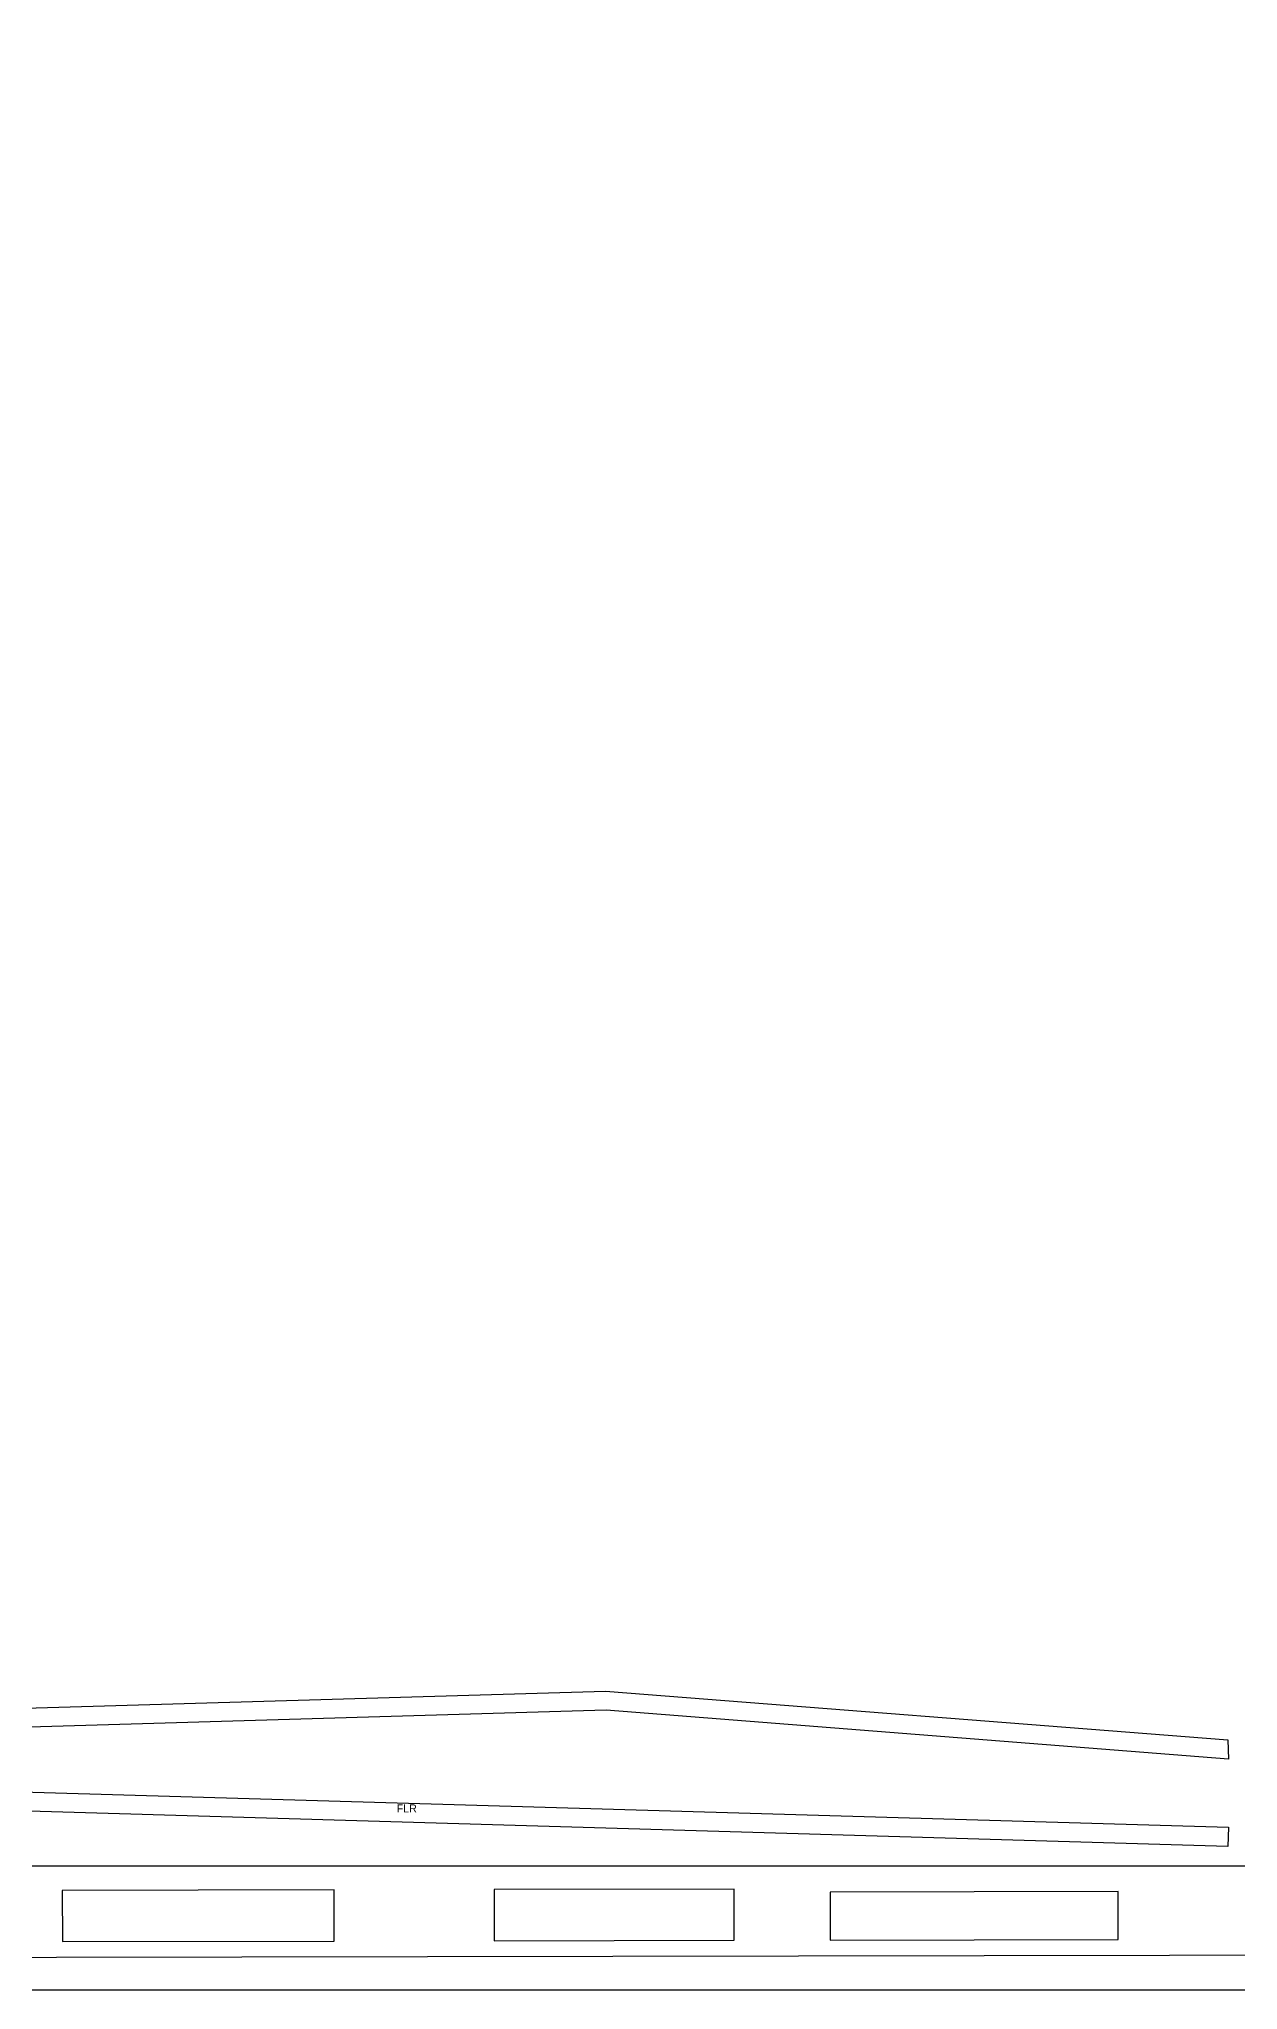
# Model space of a CAD drawing. Header units: millimetres. Extents: x 0 to 2438, y 0 to 1219.
# Drawn here: x 353 to 727, y 0 to 610 of the extents above; entities that cross this region are included whole.
import ezdxf

# ---------------------------------------------------------------- set-up
doc = ezdxf.new("R2010")
doc.units = ezdxf.units.MM
for name, color, linetype in [('CUT_AIRCRAFT', 7, 'Continuous'), ('LABEL_DO_NOT_CUT', 3, 'Continuous'), ('STOCK_DO_NOT_CUT', 8, 'Continuous')]:
    doc.layers.add(name, color=color, linetype=linetype)

msp = doc.modelspace()

# ---------------------------------------------------------------- linework, layer by layer
at = {"layer": 'CUT_AIRCRAFT'}
for points in [[(10.18, 72.12), (10, 78.12), (529.78, 93.41), (724.31, 78.12), (724.49, 72.12), (529.95, 87.41)], [(724.49, 50.83), (724.31, 44.84), (204.53, 60.12), (10, 44.84), (10.18, 50.83), (204.71, 66.12)], [(360, 31.12), (360.03, 15.12), (445.03, 15.28), (445, 31.28)], [(495, 31.37), (495.03, 15.37), (570.03, 15.52), (570, 31.52)], [(600, 30.58), (600.03, 15.58), (690.03, 15.75), (690, 30.75)]]:
    msp.add_lwpolyline(points, close=True, dxfattribs=at)
msp.add_lwpolyline([(880.04, 11.12), (300.04, 10), (300.03, 16), (10.03, 15.44), (10.01, 22.44), (16.01, 22.45), (16, 28.45), (10, 28.44), (10, 29.44), (214.98, 38.84), (734.98, 38.84)], dxfattribs=at)
at = {"layer": 'STOCK_DO_NOT_CUT'}
msp.add_lwpolyline([(0, 0), (2438.4, 0), (2438.4, 1219.2), (0, 1219.2)], close=True, dxfattribs=at)

# ---------------------------------------------------------------- texts
at = {"layer": 'LABEL_DO_NOT_CUT'}
msp.add_text('FLR', height=2.5, dxfattribs=at).set_placement((464.51, 55.48))

doc.saveas('drawing.dxf')
